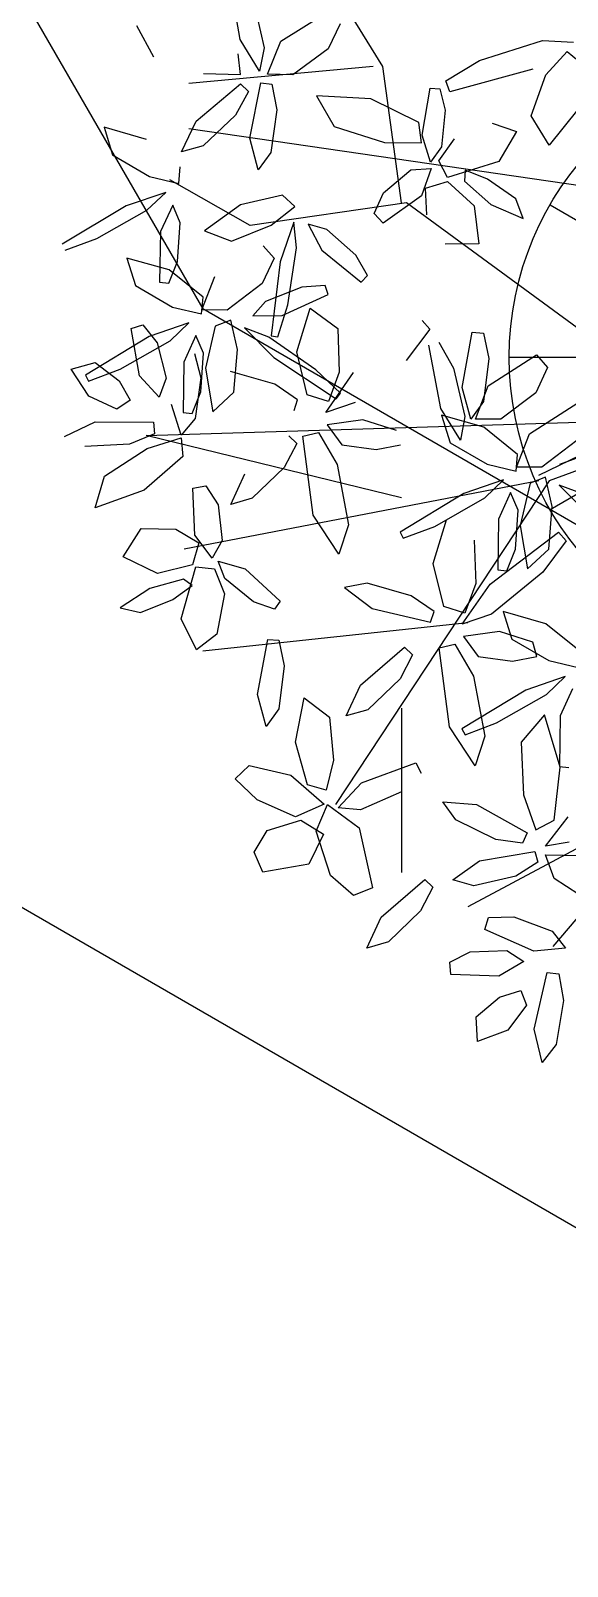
# Model space of a CAD drawing. Extents: x 8365 to 8547, y -347 to -272.
# Drawn here: x 8491.439 to 8491.968, y -324.592 to -323.08 of the extents above; entities that cross this region are included whole.
import ezdxf

# ---------------------------------------------------------------- set-up
doc = ezdxf.new("R2010")
doc.units = 0
doc.layers.get('0').update_dxf_attribs({"linetype": 'CONTINUOUS'})
doc.layers.add('1', color=7, linetype='CONTINUOUS')

msp = doc.modelspace()

# ---------------------------------------------------------------- linework, layer by layer
at = {"color": 44}
for p, q in [((8491.7861, -323.1148), (8491.6928, -322.9638)), ((8491.7767, -323.1148), (8491.595, -323.1315)), ((8491.8047, -323.249), (8491.7861, -323.1148)), ((8492.0937, -323.249), (8491.595, -323.1763)), ((8491.6556, -323.2714), (8491.5763, -323.2266)), ((8491.8094, -323.249), (8491.6556, -323.2714)), ((8492.0797, -323.447), (8491.8094, -323.249)), ((8491.9605, -323.5067), (8492.2159, -323.4126)), ((8492.2215, -323.4215), (8491.9502, -323.5231)), ((8491.553, -323.4783), (8492.0522, -323.4629)), ((8491.9399, -323.5174), (8492.0522, -323.4629)), ((8491.8047, -323.5398), (8491.553, -323.4783)), ((8491.9399, -323.523), (8491.5903, -323.5902)), ((8491.9502, -323.5231), (8491.7394, -323.8418)), ((8492.3073, -323.566), (8491.9538, -323.9816)), ((8491.8699, -323.6629), (8491.6089, -323.6908)), ((8491.8047, -323.7469), (8491.8047, -323.9089)), ((8492.0797, -323.8306), (8491.8699, -323.9425))]:
    msp.add_line(p, q, dxfattribs=at)
at = {"color": 60}
for p, q in [((8491.6456, -323.0884), (8491.6346, -323.0258)), ((8491.6585, -323.0488), (8491.6691, -323.0965)), ((8491.6855, -323.0899), (8491.7336, -323.0601)), ((8491.5433, -323.0746), (8491.5602, -323.1054)), ((8491.7442, -323.0727), (8491.7322, -323.0973)), ((8491.6645, -323.1196), (8491.6456, -323.0884)), ((8491.6691, -323.0965), (8491.6645, -323.1196)), ((8491.6724, -323.1225), (8491.6855, -323.0899)), ((8491.8814, -323.1091), (8491.9436, -323.0894)), ((8491.9436, -323.0894), (8491.9742, -323.091)), ((8491.646, -323.1226), (8491.6435, -323.1024)), ((8491.7322, -323.0973), (8491.6974, -323.123)), ((8491.8484, -323.1289), (8491.8814, -323.1091)), ((8491.9468, -323.1231), (8491.9677, -323.1001)), ((8491.9677, -323.1001), (8491.9846, -323.1139)), ((8491.6095, -323.1218), (8491.646, -323.1226)), ((8491.6974, -323.123), (8491.6724, -323.1225)), ((8491.9339, -323.1174), (8491.8522, -323.1398)), ((8491.9322, -323.1633), (8491.9468, -323.1231)), ((8491.6021, -323.1686), (8491.6459, -323.1319)), ((8491.6537, -323.1396), (8491.6411, -323.1629)), ((8491.6459, -323.1319), (8491.6537, -323.1396)), ((8491.6551, -323.1854), (8491.6658, -323.1311)), ((8491.6658, -323.1311), (8491.6767, -323.1321)), ((8491.6767, -323.1321), (8491.6817, -323.1574)), ((8491.825, -323.1826), (8491.8327, -323.1361)), ((8491.8327, -323.1361), (8491.8424, -323.1367)), ((8491.8424, -323.1367), (8491.8477, -323.158)), ((8491.8522, -323.1398), (8491.8484, -323.1289)), ((8491.6817, -323.1574), (8491.6758, -323.1995)), ((8491.7744, -323.1467), (8491.7209, -323.1436)), ((8491.7209, -323.1436), (8491.7383, -323.1741)), ((8491.8215, -323.17), (8491.7744, -323.1467)), ((8491.9784, -323.1571), (8491.95, -323.1923)), ((8491.5878, -323.1988), (8491.6021, -323.1686)), ((8491.6411, -323.1629), (8491.609, -323.1929)), ((8491.8243, -323.1902), (8491.8215, -323.17)), ((8491.8477, -323.158), (8491.8439, -323.194)), ((8491.894, -323.1706), (8491.918, -323.1789)), ((8491.95, -323.1923), (8491.9322, -323.1633)), ((8491.5533, -323.1868), (8491.5115, -323.1747)), ((8491.5115, -323.1747), (8491.5198, -323.202)), ((8491.6632, -323.2168), (8491.6551, -323.1854)), ((8491.7383, -323.1741), (8491.7878, -323.1898)), ((8491.8332, -323.209), (8491.825, -323.1826)), ((8491.8415, -323.2079), (8491.8567, -323.1862)), ((8491.918, -323.1789), (8491.9006, -323.2084)), ((8491.5198, -323.202), (8491.5562, -323.2232)), ((8491.609, -323.1929), (8491.5878, -323.1988)), ((8491.6758, -323.1995), (8491.6632, -323.2168)), ((8491.7878, -323.1898), (8491.8243, -323.1902)), ((8491.8439, -323.194), (8491.8332, -323.209)), ((8491.585, -323.2301), (8491.5864, -323.2137)), ((8491.7867, -323.2394), (8491.8139, -323.2166)), ((8491.8139, -323.2166), (8491.8339, -323.2153)), ((8491.8339, -323.2153), (8491.8243, -323.2421)), ((8491.8498, -323.2242), (8491.8415, -323.2079)), ((8491.9006, -323.2084), (8491.8498, -323.2242)), ((8491.8673, -323.2171), (8491.8668, -323.2279)), ((8491.8892, -323.2258), (8491.8673, -323.2171)), ((8491.5562, -323.2232), (8491.585, -323.2301)), ((8491.8283, -323.2347), (8491.85, -323.2281)), ((8491.85, -323.2281), (8491.8761, -323.2521)), ((8491.8668, -323.2279), (8491.8926, -323.2507)), ((8491.9173, -323.2452), (8491.8892, -323.2258)), ((8491.5723, -323.2389), (8491.5333, -323.2522)), ((8491.5537, -323.2564), (8491.5723, -323.2389)), ((8491.6873, -323.2415), (8491.6458, -323.2512)), ((8491.6994, -323.2527), (8491.6873, -323.2415)), ((8491.7777, -323.2598), (8491.7867, -323.2394)), ((8491.8243, -323.2421), (8491.7865, -323.2691)), ((8491.8296, -323.261), (8491.8283, -323.2347)), ((8491.9245, -323.2647), (8491.9173, -323.2452)), ((8491.5333, -323.2522), (8491.4701, -323.2899)), ((8491.5044, -323.2842), (8491.5537, -323.2564)), ((8491.5793, -323.2513), (8491.5671, -323.2775)), ((8491.5866, -323.2688), (8491.5793, -323.2513)), ((8491.6458, -323.2512), (8491.6106, -323.2767)), ((8491.6763, -323.2713), (8491.6994, -323.2527)), ((8491.7865, -323.2691), (8491.7777, -323.2598)), ((8491.8761, -323.2521), (8491.8807, -323.2895)), ((8491.8926, -323.2507), (8491.9245, -323.2647)), ((8491.5671, -323.2775), (8491.5662, -323.3274)), ((8491.5839, -323.307), (8491.5866, -323.2688)), ((8491.6106, -323.2767), (8491.6372, -323.2869)), ((8491.6372, -323.2869), (8491.6763, -323.2713)), ((8491.6985, -323.2682), (8491.6851, -323.3071)), ((8491.701, -323.2936), (8491.6985, -323.2682)), ((8491.731, -323.2753), (8491.7126, -323.2702)), ((8491.7126, -323.2702), (8491.7259, -323.2959)), ((8491.7595, -323.3008), (8491.731, -323.2753)), ((8491.4733, -323.2958), (8491.5044, -323.2842)), ((8491.6682, -323.2914), (8491.679, -323.3038)), ((8491.6927, -323.3496), (8491.701, -323.2936)), ((8491.8807, -323.2895), (8491.8476, -323.29)), ((8491.5757, -323.3153), (8491.5339, -323.3035)), ((8491.5339, -323.3035), (8491.5423, -323.3307)), ((8491.5753, -323.3284), (8491.5839, -323.307)), ((8491.679, -323.3038), (8491.6673, -323.3286)), ((8491.6851, -323.3071), (8491.6761, -323.3801)), ((8491.7259, -323.2959), (8491.7647, -323.3273)), ((8491.7711, -323.3207), (8491.7595, -323.3008)), ((8491.609, -323.342), (8491.5757, -323.3153)), ((8491.6079, -323.3546), (8491.6205, -323.3218)), ((8491.7647, -323.3273), (8491.7711, -323.3207)), ((8491.5423, -323.3307), (8491.5788, -323.3518)), ((8491.5662, -323.3274), (8491.5753, -323.3284)), ((8491.6673, -323.3286), (8491.6329, -323.3548)), ((8491.7063, -323.3322), (8491.6707, -323.3464)), ((8491.7292, -323.3307), (8491.7063, -323.3322)), ((8491.7323, -323.3393), (8491.7292, -323.3307)), ((8491.5788, -323.3518), (8491.6076, -323.3585)), ((8491.6076, -323.3585), (8491.609, -323.342)), ((8491.6707, -323.3464), (8491.6581, -323.3606)), ((8491.6828, -323.3812), (8491.6927, -323.3496)), ((8491.687, -323.3601), (8491.7323, -323.3393)), ((8491.7013, -323.396), (8491.7145, -323.3528)), ((8491.7145, -323.3528), (8491.7418, -323.373)), ((8491.5949, -323.3673), (8491.556, -323.3808)), ((8491.5765, -323.385), (8491.5949, -323.3673)), ((8491.6329, -323.3548), (8491.6079, -323.3546)), ((8491.6365, -323.3647), (8491.6211, -323.3705)), ((8491.6429, -323.3936), (8491.6365, -323.3647)), ((8491.6581, -323.3606), (8491.687, -323.3601)), ((8491.8248, -323.3649), (8491.8325, -323.3736)), ((8491.556, -323.3808), (8491.4931, -323.4189)), ((8491.5381, -323.373), (8491.5498, -323.3694)), ((8491.5463, -323.4195), (8491.5381, -323.373)), ((8491.5498, -323.3694), (8491.5639, -323.3869)), ((8491.602, -323.3797), (8491.59, -323.406)), ((8491.6094, -323.3972), (8491.602, -323.3797)), ((8491.6211, -323.3705), (8491.6113, -323.412)), ((8491.6738, -323.3814), (8491.6499, -323.3723)), ((8491.6499, -323.3723), (8491.6789, -323.4016)), ((8491.7203, -323.4137), (8491.6738, -323.3814)), ((8491.6761, -323.3801), (8491.6828, -323.3812)), ((8491.7418, -323.373), (8491.7433, -323.4158)), ((8491.8325, -323.3736), (8491.8092, -323.4044)), ((8491.8643, -323.431), (8491.8742, -323.3765)), ((8491.8742, -323.3765), (8491.8852, -323.3774)), ((8491.8852, -323.3774), (8491.8906, -323.4026)), ((8491.5273, -323.413), (8491.5765, -323.385)), ((8491.5639, -323.3869), (8491.5727, -323.422)), ((8491.6007, -323.3974), (8491.6068, -323.4215)), ((8491.6069, -323.4354), (8491.6094, -323.3972)), ((8491.6395, -323.4356), (8491.6429, -323.3936)), ((8491.7117, -323.4384), (8491.7013, -323.396)), ((8491.8433, -323.4517), (8491.8314, -323.3893)), ((8491.8414, -323.3865), (8491.8557, -323.412)), ((8491.89, -323.4294), (8491.9377, -323.3989)), ((8491.9377, -323.3989), (8491.9485, -323.4114)), ((8491.4791, -323.4129), (8491.5026, -323.4064)), ((8491.4965, -323.4395), (8491.4791, -323.4129)), ((8491.4963, -323.4248), (8491.5273, -323.413)), ((8491.5026, -323.4064), (8491.5264, -323.4245)), ((8491.59, -323.406), (8491.5893, -323.4558)), ((8491.6113, -323.412), (8491.6186, -323.4549)), ((8491.6789, -323.4016), (8491.7403, -323.4421)), ((8491.7443, -323.4367), (8491.7203, -323.4137)), ((8491.8557, -323.412), (8491.867, -323.4595)), ((8491.8906, -323.4026), (8491.8853, -323.4448)), ((8491.9485, -323.4114), (8491.9369, -323.4362)), ((8491.4931, -323.4189), (8491.4963, -323.4248)), ((8491.5264, -323.4245), (8491.5372, -323.4436)), ((8491.5657, -323.4406), (8491.5463, -323.4195)), ((8491.5727, -323.422), (8491.5657, -323.4406)), ((8491.6068, -323.4215), (8491.6011, -323.4615)), ((8491.6797, -323.4279), (8491.6361, -323.4153)), ((8491.7022, -323.4432), (8491.6797, -323.4279)), ((8491.7299, -323.4558), (8491.7574, -323.4163)), ((8491.7433, -323.4158), (8491.7325, -323.4449)), ((8491.8774, -323.4622), (8491.89, -323.4294)), ((8491.5242, -323.4524), (8491.4965, -323.4395)), ((8491.5372, -323.4436), (8491.5242, -323.4524)), ((8491.5984, -323.4568), (8491.6069, -323.4354)), ((8491.6186, -323.4549), (8491.6395, -323.4356)), ((8491.6988, -323.4536), (8491.7022, -323.4432)), ((8491.7325, -323.4449), (8491.7117, -323.4384)), ((8491.7403, -323.4421), (8491.7443, -323.4367)), ((8491.8728, -323.4623), (8491.8643, -323.431)), ((8491.8853, -323.4448), (8491.8728, -323.4623)), ((8491.9369, -323.4362), (8491.9024, -323.4623)), ((8491.5873, -323.4779), (8491.5778, -323.4479)), ((8491.5893, -323.4558), (8491.5984, -323.4568)), ((8491.7589, -323.4459), (8491.7299, -323.4558)), ((8491.8626, -323.4828), (8491.8433, -323.4517)), ((8491.8858, -323.4702), (8491.8439, -323.4583)), ((8491.8439, -323.4583), (8491.8524, -323.4855)), ((8491.867, -323.4595), (8491.8626, -323.4828)), ((8491.9306, -323.4767), (8491.9783, -323.4462)), ((8491.4725, -323.4792), (8491.5028, -323.4647)), ((8491.5028, -323.4647), (8491.5601, -323.4652)), ((8491.5601, -323.4652), (8491.5612, -323.4768)), ((8491.6011, -323.4615), (8491.5873, -323.4779)), ((8491.7665, -323.4629), (8491.7313, -323.4679)), ((8491.7313, -323.4679), (8491.7458, -323.4875)), ((8491.7996, -323.4734), (8491.7665, -323.4629)), ((8491.9024, -323.4623), (8491.8774, -323.4622)), ((8491.919, -323.4969), (8491.8858, -323.4702)), ((8491.5365, -323.4869), (8491.4926, -323.489)), ((8491.5612, -323.4768), (8491.5365, -323.4869)), ((8491.554, -323.4911), (8491.5874, -323.4807)), ((8491.5874, -323.4807), (8491.5892, -323.4989)), ((8491.7014, -323.4863), (8491.6891, -323.5098)), ((8491.6935, -323.4787), (8491.7014, -323.4863)), ((8491.7073, -323.4791), (8491.7227, -323.4754)), ((8491.7174, -323.5569), (8491.7073, -323.4791)), ((8491.7227, -323.4754), (8491.7411, -323.507)), ((8491.7458, -323.4875), (8491.7796, -323.4921)), ((8491.7796, -323.4921), (8491.8035, -323.4875)), ((8491.8524, -323.4855), (8491.8889, -323.5066)), ((8491.9179, -323.5094), (8491.9306, -323.4767)), ((8491.9774, -323.4834), (8491.9429, -323.5096)), ((8491.512, -323.5183), (8491.554, -323.4911)), ((8491.5892, -323.4989), (8491.551, -323.5321)), ((8491.9177, -323.5133), (8491.919, -323.4969)), ((8491.5026, -323.5496), (8491.512, -323.5183)), ((8491.6363, -323.5464), (8491.6501, -323.516)), ((8491.6891, -323.5098), (8491.6574, -323.5402)), ((8491.7411, -323.507), (8491.7523, -323.5662)), ((8491.8889, -323.5066), (8491.9177, -323.5133)), ((8491.9429, -323.5096), (8491.9179, -323.5094)), ((8491.9466, -323.5195), (8491.9312, -323.5254)), ((8491.9529, -323.5484), (8491.9466, -323.5195)), ((8491.551, -323.5321), (8491.5026, -323.5496)), ((8491.599, -323.5301), (8491.6116, -323.5278)), ((8491.601, -323.5764), (8491.599, -323.5301)), ((8491.6116, -323.5278), (8491.6238, -323.5465)), ((8491.8661, -323.5356), (8491.8031, -323.5737)), ((8491.905, -323.5221), (8491.8661, -323.5356)), ((8491.8866, -323.5398), (8491.905, -323.5221)), ((8491.9121, -323.5345), (8491.9001, -323.5608)), ((8491.9195, -323.552), (8491.9121, -323.5345)), ((8491.9312, -323.5254), (8491.9214, -323.5669)), ((8491.9839, -323.5362), (8491.96, -323.5272)), ((8491.6238, -323.5465), (8491.628, -323.5817)), ((8491.6574, -323.5402), (8491.6363, -323.5464)), ((8491.8373, -323.5679), (8491.8866, -323.5398)), ((8491.9496, -323.5904), (8491.9529, -323.5484)), ((8491.7428, -323.5953), (8491.7174, -323.5569)), ((8491.8357, -323.6045), (8491.8489, -323.5613)), ((8491.9001, -323.5608), (8491.8994, -323.6107)), ((8491.917, -323.5902), (8491.9195, -323.552)), ((8491.5304, -323.5978), (8491.5481, -323.5698)), ((8491.5481, -323.5698), (8491.5823, -323.5706)), ((8491.5823, -323.5706), (8491.6049, -323.5839)), ((8491.6181, -323.5991), (8491.601, -323.5764)), ((8491.7523, -323.5662), (8491.7428, -323.5953)), ((8491.8031, -323.5737), (8491.8063, -323.5796)), ((8491.8063, -323.5796), (8491.8373, -323.5679)), ((8491.8919, -323.6248), (8491.9593, -323.5734)), ((8491.9214, -323.5669), (8491.9287, -323.6097)), ((8491.9593, -323.5734), (8491.9669, -323.5821)), ((8491.6049, -323.5839), (8491.5987, -323.6057)), ((8491.628, -323.5817), (8491.6181, -323.5991)), ((8491.8763, -323.5815), (8491.8778, -323.6242)), ((8491.9085, -323.6116), (8491.917, -323.5902)), ((8491.9287, -323.6097), (8491.9496, -323.5904)), ((8491.9669, -323.5821), (8491.9437, -323.6129)), ((8491.5642, -323.6144), (8491.5304, -323.5978)), ((8491.5987, -323.6057), (8491.5642, -323.6144)), ((8491.5874, -323.6588), (8491.602, -323.6077)), ((8491.602, -323.6077), (8491.6202, -323.6096)), ((8491.6202, -323.6096), (8491.63, -323.6342)), ((8491.6306, -323.6192), (8491.6238, -323.602)), ((8491.6238, -323.602), (8491.6504, -323.6096)), ((8491.6504, -323.6096), (8491.6851, -323.6415)), ((8491.8462, -323.6469), (8491.8357, -323.6045)), ((8491.8994, -323.6107), (8491.9085, -323.6116)), ((8491.5896, -323.6198), (8491.5565, -323.629)), ((8491.5792, -323.6398), (8491.5984, -323.6262)), ((8491.5984, -323.6262), (8491.5896, -323.6198)), ((8491.6586, -323.6421), (8491.6306, -323.6192)), ((8491.7706, -323.6238), (8491.7484, -323.628)), ((8491.8141, -323.6363), (8491.7706, -323.6238)), ((8491.8644, -323.6643), (8491.8919, -323.6248)), ((8491.8778, -323.6242), (8491.8669, -323.6534)), ((8491.9437, -323.6129), (8491.8933, -323.6544)), ((8491.5565, -323.629), (8491.5273, -323.6481)), ((8491.5475, -323.6527), (8491.5792, -323.6398)), ((8491.63, -323.6342), (8491.6227, -323.674)), ((8491.6851, -323.6415), (8491.6793, -323.6493)), ((8491.7484, -323.628), (8491.7758, -323.6487)), ((8491.8367, -323.6517), (8491.8141, -323.6363)), ((8491.5273, -323.6481), (8491.5475, -323.6527)), ((8491.6793, -323.6493), (8491.6586, -323.6421)), ((8491.7758, -323.6487), (8491.8332, -323.6621)), ((8491.8332, -323.6621), (8491.8367, -323.6517)), ((8491.8669, -323.6534), (8491.8462, -323.6469)), ((8491.8933, -323.6544), (8491.8644, -323.6643)), ((8491.9467, -323.6637), (8491.9048, -323.6518)), ((8491.9048, -323.6518), (8491.9133, -323.679)), ((8491.6026, -323.6895), (8491.5874, -323.6588)), ((8491.901, -323.6714), (8491.8658, -323.6764)), ((8491.9341, -323.6819), (8491.901, -323.6714)), ((8491.6227, -323.674), (8491.6026, -323.6895)), ((8491.6628, -323.7336), (8491.6728, -323.6791)), ((8491.6728, -323.6791), (8491.6837, -323.68)), ((8491.6837, -323.68), (8491.6891, -323.7052)), ((8491.7641, -323.7243), (8491.8074, -323.6869)), ((8491.8074, -323.6869), (8491.8153, -323.6945)), ((8491.8417, -323.6876), (8491.8572, -323.6839)), ((8491.8572, -323.6839), (8491.8756, -323.7154)), ((8491.8658, -323.6764), (8491.8802, -323.6959)), ((8491.9133, -323.679), (8491.9498, -323.7001)), ((8491.9379, -323.696), (8491.9341, -323.6819)), ((8491.8153, -323.6945), (8491.8031, -323.718)), ((8491.8519, -323.7653), (8491.8417, -323.6876)), ((8491.8802, -323.6959), (8491.9141, -323.7006)), ((8491.9141, -323.7006), (8491.9379, -323.696)), ((8491.6891, -323.7052), (8491.6838, -323.7474)), ((8491.8756, -323.7154), (8491.8867, -323.7746)), ((8491.9659, -323.7156), (8491.927, -323.7292)), ((8491.9475, -323.7333), (8491.9659, -323.7156)), ((8491.7502, -323.7546), (8491.7641, -323.7243)), ((8491.8031, -323.718), (8491.7714, -323.7484)), ((8491.927, -323.7292), (8491.864, -323.7672)), ((8491.973, -323.728), (8491.961, -323.7544))]:
    msp.add_line(p, q, dxfattribs=at)
at = {"linetype": 'CONTINUOUS'}
for p, q in [((8491.9509, -323.5512), (8492.4705, -323.2512)), ((8491.9509, -323.2512), (8492.4705, -323.5512)), ((8491.9107, -323.4012), (8492.5107, -323.4012)), ((8491.9107, -323.4012), (8492.5107, -323.4012)), ((8491.9107, -323.4012), (8492.5107, -323.4012))]:
    msp.add_line(p, q, dxfattribs=at)
at = {"color": 62}
for p, q in [((8491.96, -323.5272), (8491.989, -323.5565)), ((8491.9799, -323.6904), (8491.9467, -323.6637)), ((8491.9498, -323.7001), (8491.9786, -323.7068)), ((8491.6713, -323.7649), (8491.6628, -323.7336)), ((8491.6838, -323.7474), (8491.6713, -323.7649)), ((8491.7002, -323.7805), (8491.7087, -323.7367)), ((8491.7087, -323.7367), (8491.7336, -323.7556)), ((8491.8983, -323.7614), (8491.9475, -323.7333)), ((8491.7336, -323.7556), (8491.7377, -323.7982)), ((8491.7714, -323.7484), (8491.7502, -323.7546)), ((8491.8673, -323.7731), (8491.8983, -323.7614)), ((8491.9454, -323.7536), (8491.9226, -323.7803)), ((8491.9608, -323.8049), (8491.9454, -323.7536)), ((8491.961, -323.7544), (8491.9603, -323.8042)), ((8491.8773, -323.8037), (8491.8519, -323.7653)), ((8491.864, -323.7672), (8491.8673, -323.7731)), ((8491.8867, -323.7746), (8491.8773, -323.8037)), ((8491.7119, -323.8223), (8491.7002, -323.7805)), ((8491.9226, -323.7803), (8491.9248, -323.8322)), ((8491.6408, -323.8166), (8491.6544, -323.8033)), ((8491.6544, -323.8033), (8491.6954, -323.813)), ((8491.7377, -323.7982), (8491.7302, -323.8278)), ((8491.7651, -323.8206), (8491.8187, -323.8006)), ((8491.8187, -323.8006), (8491.8239, -323.811)), ((8491.955, -323.8571), (8491.9608, -323.8049)), ((8491.9603, -323.8042), (8491.9694, -323.8052)), ((8491.6622, -323.8373), (8491.6408, -323.8166)), ((8491.6954, -323.813), (8491.7283, -323.8414)), ((8491.7302, -323.8278), (8491.7119, -323.8223)), ((8491.742, -323.845), (8491.7651, -323.8206)), ((8491.7002, -323.8541), (8491.6622, -323.8373)), ((8491.8045, -323.8292), (8491.7643, -323.847)), ((8491.9248, -323.8322), (8491.937, -323.8666)), ((8491.7283, -323.8414), (8491.7002, -323.8541)), ((8491.7206, -323.8679), (8491.7318, -323.8418)), ((8491.7318, -323.8418), (8491.7629, -323.8648)), ((8491.7643, -323.847), (8491.742, -323.845)), ((8491.8582, -323.857), (8491.8452, -323.8392)), ((8491.8452, -323.8392), (8491.8784, -323.8419)), ((8491.8784, -323.8419), (8491.9283, -323.8698)), ((8491.6594, -323.8887), (8491.6722, -323.8675)), ((8491.6722, -323.8675), (8491.7055, -323.8572)), ((8491.7055, -323.8572), (8491.7278, -323.8709)), ((8491.7347, -323.9118), (8491.7206, -323.8679)), ((8491.7629, -323.8648), (8491.7759, -323.9239)), ((8491.8976, -323.8764), (8491.8582, -323.857)), ((8491.937, -323.8666), (8491.955, -323.8571)), ((8491.9464, -323.8828), (8491.9689, -323.854)), ((8491.7278, -323.8709), (8491.7133, -323.9004)), ((8491.9239, -323.8799), (8491.8976, -323.8764)), ((8491.9283, -323.8698), (8491.9239, -323.8799)), ((8491.9697, -323.8789), (8491.9464, -323.8828)), ((8491.6678, -323.9083), (8491.6594, -323.8887)), ((8491.8551, -323.9161), (8491.8815, -323.8974)), ((8491.7133, -323.9004), (8491.6678, -323.9083)), ((8491.7572, -323.9315), (8491.7347, -323.9118)), ((8491.7759, -323.9239), (8491.7572, -323.9315)), ((8491.7844, -323.9528), (8491.8277, -323.9155)), ((8491.8356, -323.9231), (8491.8234, -323.9466)), ((8491.8277, -323.9155), (8491.8356, -323.9231)), ((8491.8758, -323.9218), (8491.8551, -323.9161)), ((8491.7705, -323.9832), (8491.7844, -323.9528)), ((8491.8234, -323.9466), (8491.7916, -323.977)), ((8491.7916, -323.977), (8491.7705, -323.9832)), ((8491.8522, -323.997), (8491.8723, -323.9869)), ((8491.8532, -324.0092), (8491.8522, -323.997)), ((8491.8796, -324.0753), (8491.8783, -324.051))]:
    msp.add_line(p, q, dxfattribs=at)
at = {"color": 64}
for p, q in [((8491.8815, -323.8974), (8491.9361, -323.8881)), ((8491.9361, -323.8881), (8491.939, -323.8987)), ((8491.9549, -323.9148), (8491.9465, -323.8913)), ((8491.9465, -323.8913), (8491.9816, -323.8919)), ((8491.9172, -323.9123), (8491.8758, -323.9218)), ((8491.939, -323.8987), (8491.9172, -323.9123)), ((8491.9913, -323.9382), (8491.9549, -323.9148)), ((8491.8867, -323.9648), (8491.8904, -323.9532)), ((8491.8904, -323.9532), (8491.9152, -323.9524)), ((8491.9152, -323.9524), (8491.9531, -323.9664)), ((8491.9348, -323.9863), (8491.8867, -323.9648)), ((8491.9531, -323.9664), (8491.9661, -323.9833)), ((8491.8723, -323.9869), (8491.9084, -323.9857)), ((8491.9084, -323.9857), (8491.9251, -323.9965)), ((8491.9661, -323.9833), (8491.9348, -323.9863)), ((8491.9251, -323.9965), (8491.9004, -324.011)), ((8491.9004, -324.011), (8491.8532, -324.0092)), ((8491.9354, -324.0631), (8491.948, -324.0073)), ((8491.948, -324.0073), (8491.9595, -324.0087)), ((8491.9595, -324.0087), (8491.9642, -324.0349)), ((8491.8783, -324.051), (8491.9011, -324.0315)), ((8491.9011, -324.0315), (8491.922, -324.025)), ((8491.922, -324.025), (8491.9278, -324.0396)), ((8491.9278, -324.0396), (8491.9093, -324.064)), ((8491.9642, -324.0349), (8491.9569, -324.0782)), ((8491.9093, -324.064), (8491.8796, -324.0753)), ((8491.9431, -324.0958), (8491.9354, -324.0631)), ((8491.9569, -324.0782), (8491.9431, -324.0958))]:
    msp.add_line(p, q, dxfattribs=at)
at = {"layer": '1', "color": 1, "linetype": 'CONTINUOUS'}
for p, q in [((8490.4977, -321.4291), (8491.6088, -323.3537)), ((8503.9886, -330.5012), (8491.6088, -323.3537)), ((8503.8278, -331.1012), (8491.1696, -323.7929))]:
    msp.add_line(p, q, dxfattribs=at)
msp.add_circle((8492.2107, -323.4012), 0.3, dxfattribs=at)

doc.saveas('drawing.dxf')
